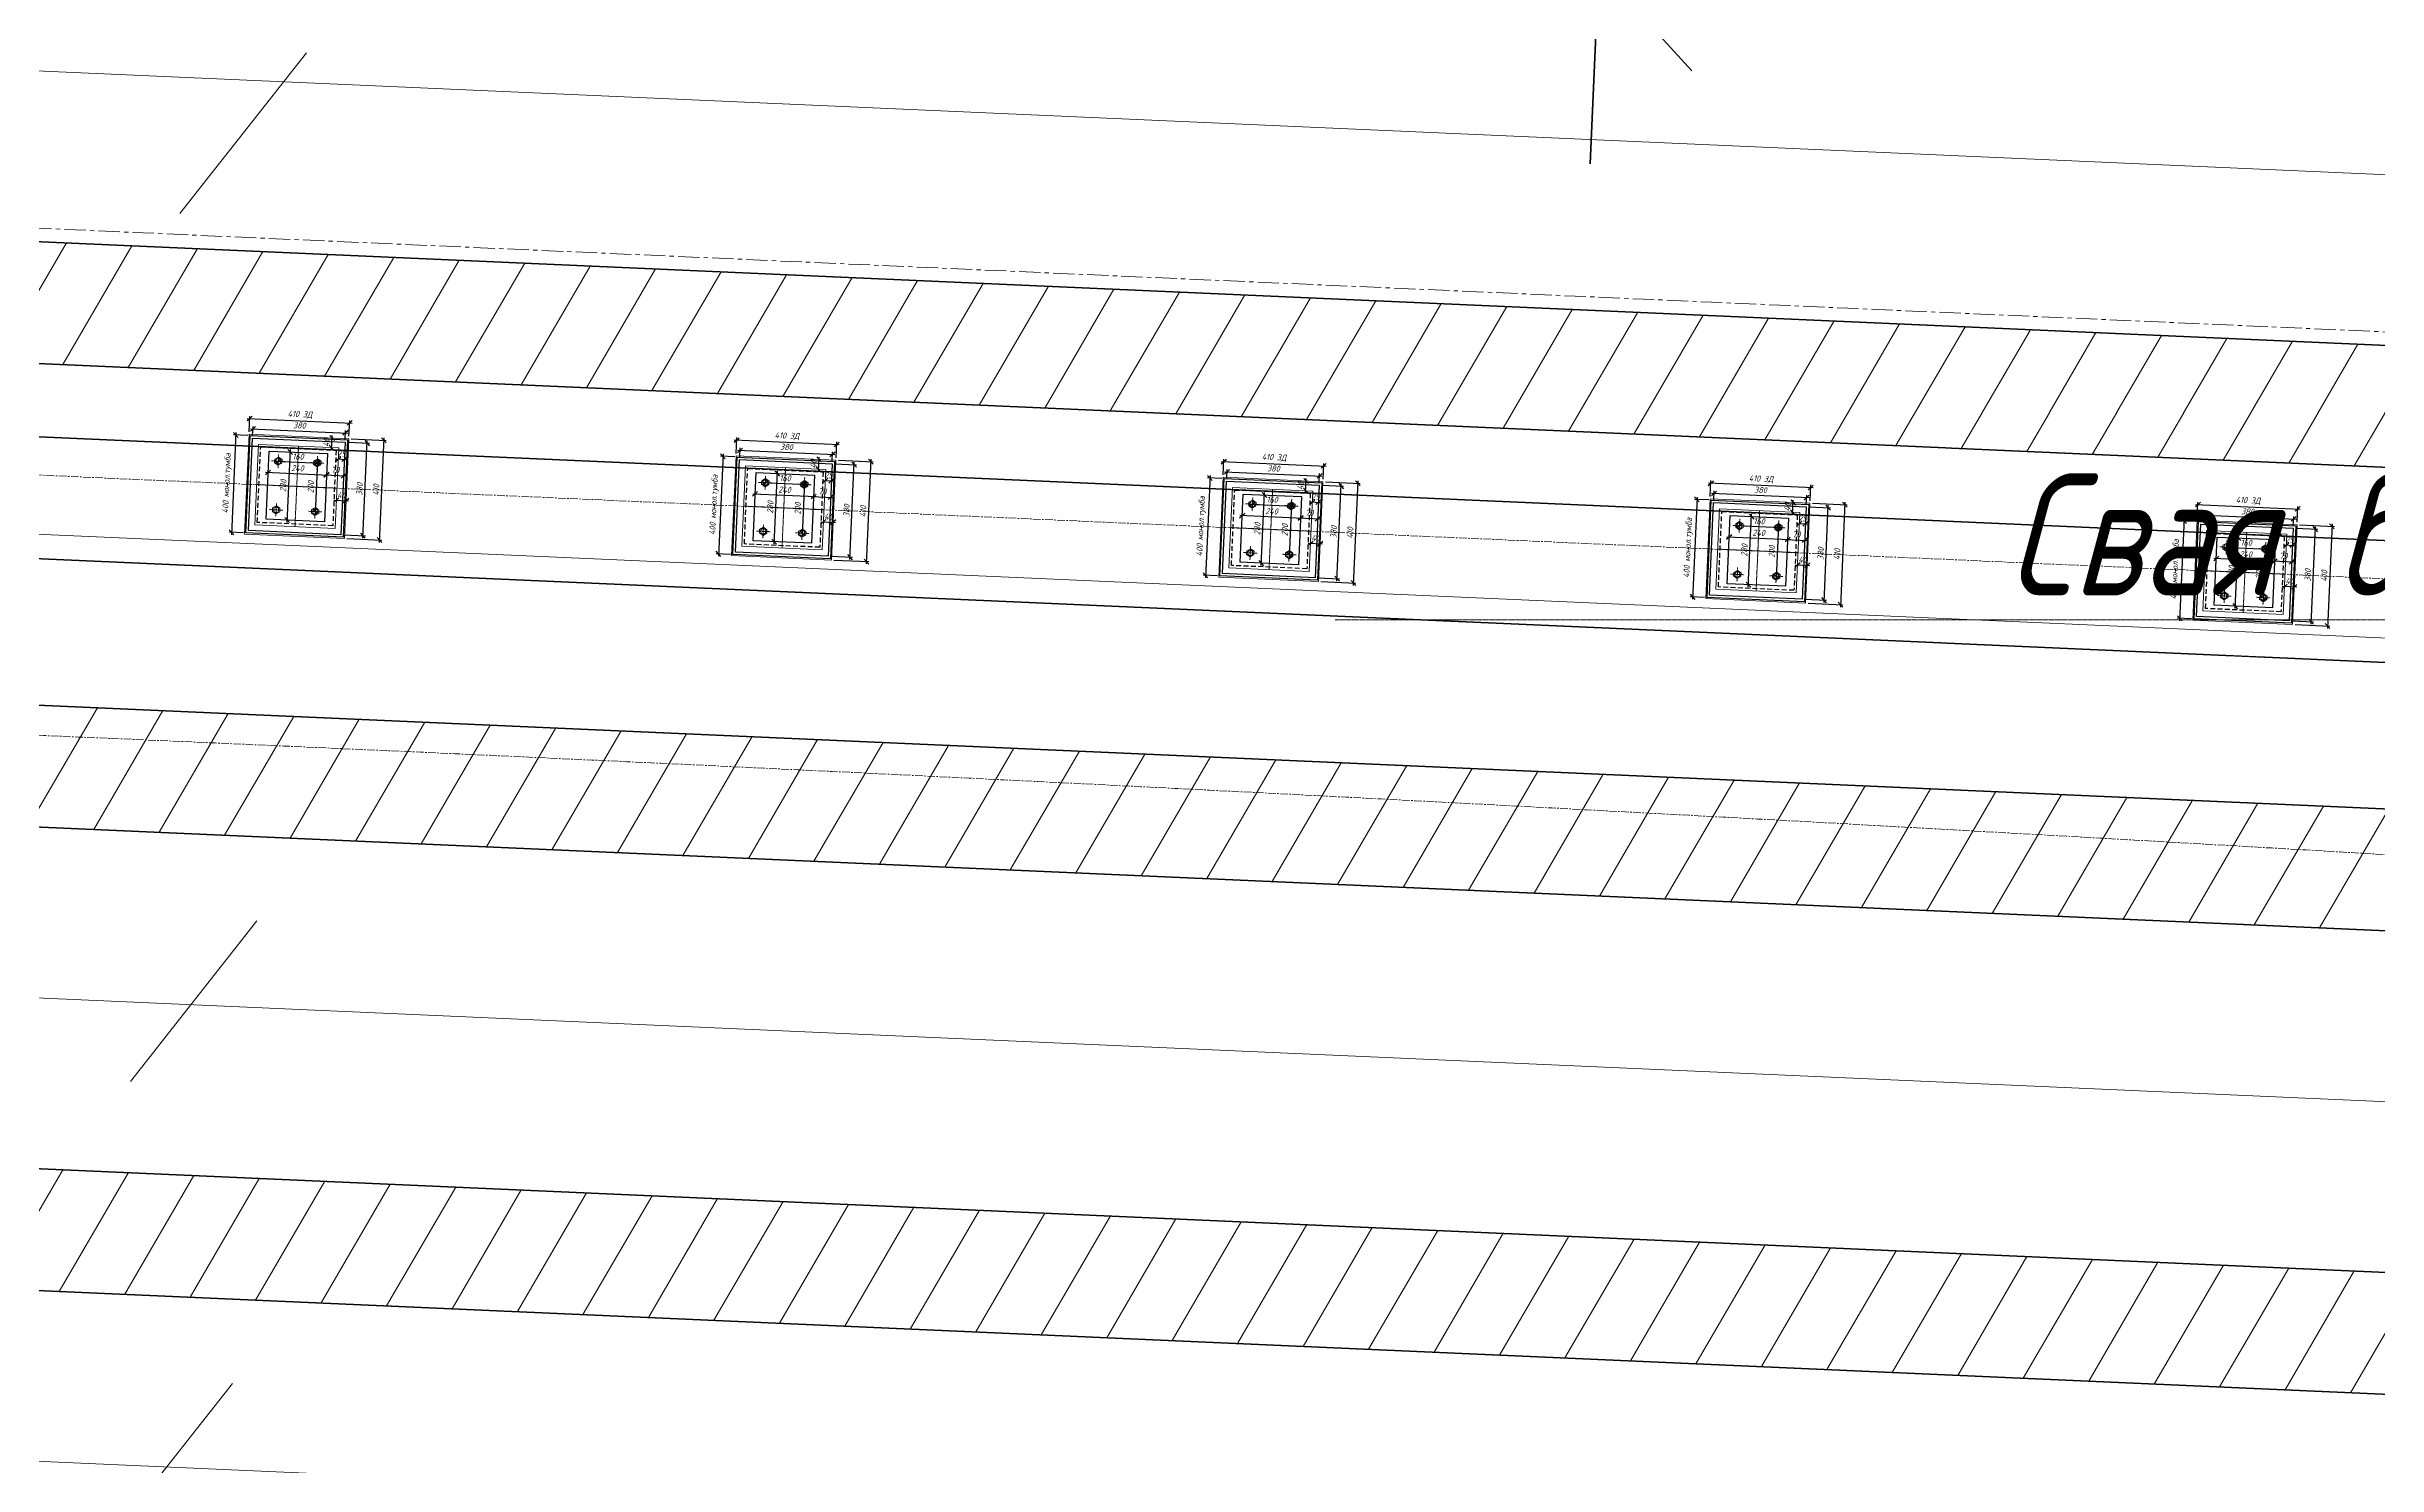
# Model space of a CAD drawing. Header units: millimetres. Extents: x 265754 to 14267433, y -6145605 to 2433772.
# Drawn here: x 7989024 to 7998586, y -575166 to -569344 of the extents above; entities that cross this region are included whole.
import ezdxf
from ezdxf import colors
from ezdxf.entities.mleader import LeaderData, LeaderLine
from ezdxf.math import Vec2, Vec3

# ---------------------------------------------------------------- set-up
doc = ezdxf.new("R2010")
doc.units = ezdxf.units.MM
for name, pattern in [('осевая', [2, 1.25, -0.25, 0.25, -0.25]), ('осеваяX2', [4, 2.5, -0.5, 0.5, -0.5]), ('Штриховая', [3, 2, -1])]:
    doc.linetypes.add(name, pattern=pattern)
for name, color, linetype, lineweight in [('1-Бетон', 106, 'Continuous', 35), ('Выноски', 3, 'Continuous', 15), ('ИС_Med', 7, 'Continuous', 35), ('ИС_Основная', 7, 'Continuous', 35), ('ИС_Ось', 3, 'осевая', 18), ('ИС_РЗМ', 3, 'Continuous', 18), ('ИС_Тон', 3, 'Continuous', 18), ('ИС_Штр', 3, 'Continuous', 9), ('МДП_Ось', 1, 'осеваяX2', 30)]:
    doc.layers.add(name, color=color, linetype=linetype, lineweight=lineweight)
doc.styles.add('0', font='isocpeur.ttf', dxfattribs={"width": 0.8, "oblique": 15})
doc.styles.add('ISOCPEUR', font='isocpeur.ttf', dxfattribs={"width": 0.8, "oblique": 15, "height": 2.5})
doc.dimstyles.new('М10', dxfattribs={"dimscale": 10, "dimtxt": 2.5, "dimasz": 2, "dimexe": 1, "dimexo": 1, "dimgap": 1, "dimtad": 1, "dimdec": 0, "dimtxsty": '0', "dimblk1": 'OBLIQUE', "dimblk2": 'OBLIQUE', "dimsah": 1, "dimcen": 2.5, "dimdle": 1, "dimclrd": 256, "dimclre": 256, "dimclrt": 256, "dimaunit": 1, "dimadec": 0, "dimazin": 0, "dimtfac": 0.75, "dimtdec": 0, "dimtmove": 1, "dimatfit": 2, "dimldrblk": 'OBLIQUE', "dimfxl": 1, "dimtolj": 1, "dimtzin": 0, "dimlwd": -1, "dimlwe": -1, "dimarcsym": 0})
doc.dimstyles.new('М400нов', dxfattribs={"dimscale": 400, "dimtxt": 2.5, "dimasz": 2, "dimexe": 1, "dimexo": 1, "dimgap": 0.8, "dimtad": 1, "dimdec": 0, "dimzin": 0, "dimdsep": 46, "dimtxsty": '0', "dimblk": 'OBLIQUE', "dimcen": 0.09, "dimdle": 1, "dimclrd": 256, "dimclre": 256, "dimclrt": 256, "dimadec": 4, "dimazin": 0, "dimtfac": 1, "dimtdec": 0, "dimtmove": 1, "dimatfit": 2, "dimfxl": 1, "dimtolj": 1, "dimtzin": 0, "dimlwd": -1, "dimarcsym": 0})

# ---------------------------------------------------------------- blocks, each defined once
blk = doc.blocks.new('_None')
blk = doc.blocks.new('болт БО')
at = {"layer": 'ИС_Тон', "linetype": 'осевая'}
for p, q in [((-27.8473755350301, 0.1288116181356145), (27.84737553503055, -0.1288116181353871)), ((-0.1288116180771794, -27.84737553508876), (0.1288116183113743, 27.84737553520426))]:
    blk.add_line(p, q, dxfattribs=at)
at = {"layer": 'ИС_Тон'}
blk.add_lwpolyline([(14.96664636836476, -7.295342044146537), (15.03303712032357, 7.157535470322273), (0.07648264958743312, 16.64982433590194), (-14.96664636713922, 7.295342045052394), (-15.03303711909848, -7.157535469416189), (-0.07648264836325325, -16.64982433522869)], close=True, dxfattribs=at)
blk.add_circle((1.168700691778213e-10, -4.547473508864641e-13), 11, dxfattribs=at)
blk = doc.blocks.new('_OBLIQUE')
at = {"color": 0, "linetype": 'ByBlock', "lineweight": -2}
blk.add_line((0.5000000000000001, 0.4999999999999999), (-0.5000000000000001, -0.4999999999999999), dxfattribs=at)
blk = doc.blocks.new('*D1599')
at = {"layer": 'Defpoints', "transparency": 16777216}
blk.add_line((-134.5914305062906, 114.4579756438034), (45.40856949368026, 114.4579756438034), dxfattribs=at)
at = {"layer": 'Defpoints', "color": 0, "transparency": 16777216}
for p in [(-124.5914305062906, 114.4579756996827), (35.40856949368026, 114.4579756438034), (35.40856949368026, 114.4579756438034)]:
    blk.add_point(p, dxfattribs=at)
at = {"layer": 'Defpoints', "transparency": 16777216, "xscale": 20, "yscale": 20, "zscale": 20, "rotation": 180}
blk.add_blockref('_OBLIQUE', (-124.5914305062906, 114.4579756438034), dxfattribs=at)
at = {"layer": 'Defpoints', "transparency": 16777216, "xscale": 20, "yscale": 20, "zscale": 20}
blk.add_blockref('_OBLIQUE', (35.40856949368026, 114.4579756438034), dxfattribs=at)
at = {"layer": 'Defpoints', "transparency": 16777216, "insert": (-44.59143050630519, 136.9579756438034), "char_height": 25, "attachment_point": 5, "style": '0'}
blk.add_mtext('\\A1;160', dxfattribs=at)
blk = doc.blocks.new('*D1600')
at = {"layer": 'Defpoints', "transparency": 16777216}
blk.add_line((35.40880478217147, 124.5088570149965), (35.40880478217152, -95.49114298541102), dxfattribs=at)
at = {"layer": 'Defpoints', "color": 0, "transparency": 16777216}
for p in [(35.40880476772146, 114.5088570149965), (35.40880478218607, -85.49114298541102), (35.40880478217152, -85.49114298541102)]:
    blk.add_point(p, dxfattribs=at)
at = {"layer": 'Defpoints', "transparency": 16777216, "xscale": 20, "yscale": 20, "zscale": 20}
for p, rotation in [((35.40880478217147, 114.5088570149965), 90), ((35.40880478217152, -85.49114298541102), 270)]:
    blk.add_blockref('_OBLIQUE', p, dxfattribs=dict(at, rotation=rotation))
at = {"layer": 'Defpoints', "transparency": 16777216, "insert": (12.90880478217149, 14.50885701479273), "char_height": 25, "attachment_point": 5, "rotation": 90, "style": '0'}
blk.add_mtext('\\A1;200', dxfattribs=at)
blk = doc.blocks.new('*D1606')
at = {"layer": 'Defpoints', "transparency": 16777216}
blk.add_line((-174.5911951646558, 66.70392627402907), (85.4088048353733, 66.70392627402907), dxfattribs=at)
at = {"layer": 'Defpoints', "color": 0, "transparency": 16777216}
for p in [(-164.5911951646558, 66.70392635790631), (75.4088048353733, 66.70392627402907), (75.4088048353733, 66.70392627402907)]:
    blk.add_point(p, dxfattribs=at)
at = {"layer": 'Defpoints', "transparency": 16777216, "xscale": 20, "yscale": 20, "zscale": 20, "rotation": 180}
blk.add_blockref('_OBLIQUE', (-164.5911951646558, 66.70392627402907), dxfattribs=at)
at = {"layer": 'Defpoints', "transparency": 16777216, "xscale": 20, "yscale": 20, "zscale": 20}
blk.add_blockref('_OBLIQUE', (75.4088048353733, 66.70392627402907), dxfattribs=at)
at = {"layer": 'Defpoints', "transparency": 16777216, "insert": (-44.59119516464125, 89.20392627402907), "char_height": 25, "attachment_point": 5, "style": '0'}
blk.add_mtext('\\A1;240', dxfattribs=at)
blk = doc.blocks.new('*D1607')
at = {"layer": 'Defpoints', "transparency": 16777216}
blk.add_line((-77.3507931118074, -135.4911429460045), (-77.35079311180748, 164.5088570539957), dxfattribs=at)
at = {"layer": 'Defpoints', "color": 0, "transparency": 16777216}
for p in [(-77.35079311186567, 154.5088570539957), (-77.35079311180746, 154.5088570539957), (-77.35079320965454, -125.4911429460045)]:
    blk.add_point(p, dxfattribs=at)
at = {"layer": 'Defpoints', "transparency": 16777216, "xscale": 20, "yscale": 20, "zscale": 20}
for p, rotation in [((-77.35079311180746, 154.5088570539957), 90), ((-77.3507931118074, -125.4911429460045), 270)]:
    blk.add_blockref('_OBLIQUE', p, dxfattribs=dict(at, rotation=rotation))
at = {"layer": 'Defpoints', "transparency": 16777216, "insert": (-99.85079311180742, 14.50885705399563), "char_height": 25, "attachment_point": 5, "rotation": 90, "style": '0'}
blk.add_mtext('\\A1;280', dxfattribs=at)
blk = doc.blocks.new('*D1608')
at = {"layer": 'Defpoints', "transparency": 16777216}
blk.add_line((65.4088048353733, 66.70392624961096), (155.4088048353442, 66.70392624961096), dxfattribs=at)
at = {"layer": 'Defpoints', "color": 0, "transparency": 16777216}
for p in [(75.4088048353733, 66.70392627402907), (145.4088048353442, 66.70392624961096), (145.4088048353442, 66.70392624961096)]:
    blk.add_point(p, dxfattribs=at)
at = {"layer": 'Defpoints', "transparency": 16777216, "xscale": 20, "yscale": 20, "zscale": 20, "rotation": 180}
blk.add_blockref('_OBLIQUE', (75.4088048353733, 66.70392624961096), dxfattribs=at)
at = {"layer": 'Defpoints', "transparency": 16777216, "xscale": 20, "yscale": 20, "zscale": 20}
blk.add_blockref('_OBLIQUE', (145.4088048353442, 66.70392624961096), dxfattribs=at)
at = {"layer": 'Defpoints', "transparency": 16777216, "insert": (110.4088048353588, 89.20392624961096), "char_height": 25, "attachment_point": 5, "style": '0'}
blk.add_mtext('\\A1;70', dxfattribs=at)
blk = doc.blocks.new('*D1609')
at = {"layer": 'Defpoints', "transparency": 16777216}
blk.add_line((110.4088048589765, 134.3160017424379), (155.408804858962, 134.3160017424379), dxfattribs=at)
at = {"layer": 'Defpoints', "color": 0, "transparency": 16777216}
for p in [(120.4088048589765, 134.3160017512273), (145.408804858962, 134.3160017424962), (145.408804858962, 134.3160017424379)]:
    blk.add_point(p, dxfattribs=at)
at = {"layer": 'Defpoints', "transparency": 16777216, "xscale": 20, "yscale": 20, "zscale": 20, "rotation": 180}
blk.add_blockref('_OBLIQUE', (120.4088048589765, 134.3160017424379), dxfattribs=at)
at = {"layer": 'Defpoints', "transparency": 16777216, "xscale": 20, "yscale": 20, "zscale": 20}
blk.add_blockref('_OBLIQUE', (145.408804858962, 134.3160017424379), dxfattribs=at)
at = {"layer": 'Defpoints', "transparency": 16777216, "insert": (132.9088048589474, 156.8160017468908), "char_height": 25, "attachment_point": 5, "style": '0'}
blk.add_mtext('\\A1;25', dxfattribs=at)
blk = doc.blocks.new('*D1610')
at = {"layer": 'Defpoints', "transparency": 16777216}
blk.add_line((110.408804799692, -35.3711190201866), (170.408804799692, -35.3711190201866), dxfattribs=at)
at = {"layer": 'Defpoints', "color": 0, "transparency": 16777216}
for p in [(120.408804799692, -35.37111900618766), (160.408804799692, -35.37111902015749), (160.408804799692, -35.3711190201866)]:
    blk.add_point(p, dxfattribs=at)
at = {"layer": 'Defpoints', "transparency": 16777216, "xscale": 20, "yscale": 20, "zscale": 20, "rotation": 180}
blk.add_blockref('_OBLIQUE', (120.408804799692, -35.3711190201866), dxfattribs=at)
at = {"layer": 'Defpoints', "transparency": 16777216, "xscale": 20, "yscale": 20, "zscale": 20}
blk.add_blockref('_OBLIQUE', (160.408804799692, -35.3711190201866), dxfattribs=at)
at = {"layer": 'Defpoints', "transparency": 16777216, "insert": (140.4088047996775, -12.87111901317257), "char_height": 25, "attachment_point": 5, "style": '0'}
blk.add_mtext('\\A1;40', dxfattribs=at)
blk = doc.blocks.new('*D1601')
at = {"layer": 'Defpoints', "transparency": 16777216}
for p, q in [((-249.5911951112794, 229.5088571141823), (-249.5911951112794, 294.3531216889678)), ((160.4088048887206, 229.5088569709333), (160.4088048887206, 294.3531216889678)), ((-259.5911951112794, 284.3531216889678), (170.4088048887206, 284.3531216889678))]:
    blk.add_line(p, q, dxfattribs=at)
at = {"layer": 'Defpoints', "color": 0, "transparency": 16777216}
for p in [(-249.5911951112794, 219.5088571141823), (160.4088048887206, 284.3531216889678), (160.4088048887206, 219.5088569709333)]:
    blk.add_point(p, dxfattribs=at)
at = {"layer": 'Defpoints', "transparency": 16777216, "xscale": 20, "yscale": 20, "zscale": 20, "rotation": 180}
blk.add_blockref('_OBLIQUE', (-249.5911951112794, 284.3531216889678), dxfattribs=at)
at = {"layer": 'Defpoints', "transparency": 16777216, "xscale": 20, "yscale": 20, "zscale": 20}
blk.add_blockref('_OBLIQUE', (160.4088048887206, 284.3531216889678), dxfattribs=at)
at = {"layer": 'Defpoints', "transparency": 16777216, "insert": (-44.59119511127938, 308.7281216889678), "char_height": 25, "attachment_point": 5, "style": '0'}
blk.add_mtext('\\A1;410 ЗД', dxfattribs=at)
blk = doc.blocks.new('*D1602')
at = {"layer": 'Defpoints', "transparency": 16777216}
for p, q in [((-244.5911951165035, 242.5192419534433), (155.4088048834819, 242.5192419534433)), ((-234.5911951165035, 214.5088571089145), (-234.5911951165035, 252.5192419534433)), ((145.4088048834819, 214.508856976172), (145.4088048834819, 252.5192419534433))]:
    blk.add_line(p, q, dxfattribs=at)
at = {"layer": 'Defpoints', "color": 0, "transparency": 16777216}
for p in [(-234.5911951165035, 204.5088571089145), (145.4088048834819, 242.5192419534433), (145.4088048834819, 204.508856976172)]:
    blk.add_point(p, dxfattribs=at)
at = {"layer": 'Defpoints', "transparency": 16777216, "xscale": 20, "yscale": 20, "zscale": 20, "rotation": 180}
blk.add_blockref('_OBLIQUE', (-234.5911951165035, 242.5192419534433), dxfattribs=at)
at = {"layer": 'Defpoints', "transparency": 16777216, "xscale": 20, "yscale": 20, "zscale": 20}
blk.add_blockref('_OBLIQUE', (145.4088048834819, 242.5192419534433), dxfattribs=at)
at = {"layer": 'Defpoints', "transparency": 16777216, "insert": (-44.59119511651079, 265.0192419534433), "char_height": 25, "attachment_point": 5, "style": '0'}
blk.add_mtext('\\A1;380', dxfattribs=at)
blk = doc.blocks.new('*D1603')
at = {"layer": 'Defpoints', "transparency": 16777216}
blk.add_line((91.22692856035431, 169.5088569950895), (91.2269285603543, 229.5088569951187), dxfattribs=at)
at = {"layer": 'Defpoints', "color": 0, "transparency": 16777216}
for p in [(91.22692856035431, 219.5088569951187), (91.22692856035431, 219.5088569951187), (91.22692854639902, 179.5088569950895)]:
    blk.add_point(p, dxfattribs=at)
at = {"layer": 'Defpoints', "transparency": 16777216, "xscale": 20, "yscale": 20, "zscale": 20}
for p, rotation in [((91.22692856035431, 219.5088569951187), 90), ((91.22692856035431, 179.5088569950895), 270)]:
    blk.add_blockref('_OBLIQUE', p, dxfattribs=dict(at, rotation=rotation))
at = {"layer": 'Defpoints', "transparency": 16777216, "insert": (68.72692855334026, 199.5088569951185), "char_height": 25, "attachment_point": 5, "rotation": 90, "style": '0'}
blk.add_mtext('\\A1;40', dxfattribs=at)
blk = doc.blocks.new('*D1604')
at = {"layer": 'Defpoints', "transparency": 16777216}
for p, q in [((155.408804883482, 204.5088569761721), (245.8727592602664, 204.5088569761721)), ((235.8727592602665, -185.4911430238281), (235.8727592602664, 214.5088569761721)), ((155.4088047507249, -175.4911430238281), (245.8727592602665, -175.4911430238281))]:
    blk.add_line(p, q, dxfattribs=at)
at = {"layer": 'Defpoints', "color": 0, "transparency": 16777216}
for p in [(145.408804883482, 204.5088569761721), (235.8727592602664, 204.5088569761721), (145.4088047507249, -175.4911430238281)]:
    blk.add_point(p, dxfattribs=at)
at = {"layer": 'Defpoints', "transparency": 16777216, "xscale": 20, "yscale": 20, "zscale": 20}
for p, rotation in [((235.8727592602664, 204.5088569761721), 90), ((235.8727592602665, -175.4911430238281), 270)]:
    blk.add_blockref('_OBLIQUE', p, dxfattribs=dict(at, rotation=rotation))
at = {"layer": 'Defpoints', "transparency": 16777216, "insert": (213.3727592602664, 14.50885697617193), "char_height": 25, "attachment_point": 5, "rotation": 90, "style": '0'}
blk.add_mtext('\\A1;380', dxfattribs=at)
blk = doc.blocks.new('*D1605')
at = {"layer": 'Defpoints', "transparency": 16777216}
for p, q in [((170.4088048887207, 219.5088569709334), (313.6341532355, 219.5088569709334)), ((303.6341532355, 229.5088569709334), (303.6341532355001, -200.4911430290668)), ((170.4088047455153, -190.4911430290668), (313.6341532355001, -190.4911430290668))]:
    blk.add_line(p, q, dxfattribs=at)
at = {"layer": 'Defpoints', "color": 0, "transparency": 16777216}
for p in [(160.4088048887207, 219.5088569709334), (160.4088047455153, -190.4911430290668), (303.6341532355001, -190.4911430290668)]:
    blk.add_point(p, dxfattribs=at)
at = {"layer": 'Defpoints', "transparency": 16777216, "xscale": 20, "yscale": 20, "zscale": 20}
for p, rotation in [((303.6341532355, 219.5088569709334), 90), ((303.6341532355001, -190.4911430290668), 270)]:
    blk.add_blockref('_OBLIQUE', p, dxfattribs=dict(at, rotation=rotation))
at = {"layer": 'Defpoints', "transparency": 16777216, "insert": (281.1341532355, 14.50885697093324), "char_height": 25, "attachment_point": 5, "rotation": 90, "style": '0'}
blk.add_mtext('\\A1;410', dxfattribs=at)
blk = doc.blocks.new('*D1598')
at = {"layer": 'Defpoints', "transparency": 16777216}
for p, q in [((-254.5911951130112, 214.5088571124071), (-313.4498259850955, 214.5088571124071)), ((-303.4498259850955, 224.5088571124071), (-303.4498259850953, -195.4911428875931)), ((-254.5911952527678, -185.4911428875931), (-313.4498259850953, -185.4911428875931))]:
    blk.add_line(p, q, dxfattribs=at)
at = {"layer": 'Defpoints', "color": 0, "transparency": 16777216}
for p in [(-244.5911951130112, 214.5088571124071), (-303.4498259850953, -185.4911428875931), (-244.5911952527678, -185.4911428875931)]:
    blk.add_point(p, dxfattribs=at)
at = {"layer": 'Defpoints', "transparency": 16777216, "xscale": 20, "yscale": 20, "zscale": 20}
for p, rotation in [((-303.4498259850955, 214.5088571124071), 90), ((-303.4498259850953, -185.4911428875931), 270)]:
    blk.add_blockref('_OBLIQUE', p, dxfattribs=dict(at, rotation=rotation))
at = {"layer": 'Defpoints', "transparency": 16777216, "insert": (-329.6998259850953, 14.50885711240708), "char_height": 25, "attachment_point": 5, "rotation": 90, "style": '0'}
blk.add_mtext('\\A1;400 монол.тумба', dxfattribs=at)
blk = doc.blocks.new('Б33')
at = {"layer": 'ИС_Med'}
blk.add_lwpolyline([(-15.08812343867604, -0.6870502139208838), (15.1118765613065, -0.6870502139209975), (15.1118765613065, 0.7129497860732954), (-15.08812343867604, 0.7129497860734091)], close=True, dxfattribs=at)
at = {"layer": 'ИС_Ось', "linetype": 'осевая', "ltscale": 25}
blk.add_lwpolyline([(-16.48812343867027, 0.01294978609064401), (16.51187656132973, 0.0129497860907577)], dxfattribs=at)
blk = doc.blocks.new('*D1777')
at = {"layer": '1-Бетон', "transparency": 16777216}
for p, q in [((7997807.822585851, -568268.4482172197), (7997915.047402538, -565842.8678496142)), ((7995405.231982951, -568726.9010392375), (7995440.562151152, -567927.6815579841)), ((7995398.612454004, -568876.6443538433), (7997807.822585851, -568268.4482172197)), ((7995391.992925055, -569026.3876684491), (7995405.231982951, -568726.9010392375)), ((7995391.992925055, -569026.3876684491), (7995405.231982951, -568726.9010392375)), ((7995391.992925055, -569026.3876684491), (7995356.662756856, -569825.6071497025))]:
    blk.add_line(p, q, dxfattribs=at)
at = {"layer": '1-Бетон', "lineweight": -2, "transparency": 16777216}
for p, q in [((7995742.876848725, -568741.8269140184), (7995804.841723578, -568744.5661233375)), ((7995729.637790829, -569041.3135432301), (7995791.602665682, -569044.0527525491))]:
    blk.add_line(p, q, dxfattribs=at)
at = {"layer": 'Defpoints', "color": 0, "transparency": 16777216}
for p in [(7995343.267108098, -568724.1618299184), (7995405.231982951, -568726.9010392375), (7995330.028050202, -569023.64845913)]:
    blk.add_point(p, dxfattribs=at)
at = {"layer": '1-Бетон', "transparency": 16777216, "xscale": 800, "yscale": 800, "zscale": 800}
for p, rotation in [((7995405.231982951, -568726.9010392375), 267.4688398631183), ((7995391.992925055, -569026.3876684491), 87.46883986311828)]:
    blk.add_blockref('_OBLIQUE', p, dxfattribs=dict(at, rotation=rotation))
at = {"layer": '1-Бетон', "transparency": 16777216, "insert": (7997042.235025911, -567019.4446110122), "char_height": 1000, "attachment_point": 5, "rotation": 87.46883986311826, "style": '0'}
blk.add_mtext('\\A1;300', dxfattribs=at)
blk = doc.blocks.new('*U1647')
at = {"layer": 'Defpoints'}
for points in [[(-244.5911951130111, 214.508857112407), (155.4088048870035, 214.5088569726795), (155.4088047472469, -185.4911430272914), (-244.5911952527676, -185.491142887593)], [(-164.5911951340095, 154.5088570844964), (75.40880486601964, 154.5088570006483), (75.40880476823077, -125.4911429993808), (-164.5911952317838, -125.4911429155036)]]:
    blk.add_lwpolyline(points, close=True, dxfattribs=at)
at = {"layer": 'Defpoints', "color": 1, "ltscale": 250}
blk.add_lwpolyline([(-234.5911951165035, 204.5088571089145), (145.4088048834819, 204.508856976172), (145.4088047507248, -175.491143023828), (-234.5911952492606, -175.4911428910855)], close=True, dxfattribs=at)
at = {"layer": 'Defpoints', "color": 1, "linetype": 'Штриховая', "ltscale": 10}
blk.add_lwpolyline([(-199.5911951287417, 169.50885709672), (110.4088048712438, 169.5088569883956), (110.4088047629339, -140.4911430116044), (-199.591195237037, -140.4911429033382)], close=True, dxfattribs=at)
at = {"layer": 'ИС_Тон'}
for points in [[(-249.5911951112794, 219.5088571141823), (160.4088048887206, 219.5088569709333), (160.4088047455152, -190.4911430290667), (-249.5911952544993, -190.4911428858177)], [(-209.5911951252783, 179.5088571001834), (120.4088048747217, 179.5088569849031), (120.4088047594996, -150.4911430150969), (-209.5911952405295, -150.4911428997875)]]:
    blk.add_lwpolyline(points, close=True, dxfattribs=at)
at = {"layer": 'ИС_Тон', "linetype": 'осевая'}
for points in [[(-44.59119512523466, 179.5088570425287), (-44.59119524054404, -150.4911429574713)], [(-209.5911951829039, 14.50885710015427), (120.4088048171252, 14.50885698493221)]]:
    blk.add_lwpolyline(points, dxfattribs=at)
at = {"layer": 'ИС_Тон'}
for p in [(-124.5911951480666, 114.5088570704975), (35.40880485190428, 114.508857014589), (-124.5911952179158, -85.49114292950253), (35.40880478205509, -85.49114298541099)]:
    blk.add_blockref('болт БО', p, dxfattribs=at)
at = {"layer": 'Defpoints'}
for base, p1, p2, angle, text, picture, middle in [((160.4088048887206, 284.3531216889678), (-249.5911951112794, 219.5088571141823), (160.4088048887206, 219.5088569709333), 359.9999999799897, '<> ЗД', '*D1601', (-44.59119511127938, 308.7281216889678)), ((-303.4498259850953, -185.4911428875931), (-244.5911951130111, 214.508857112407), (-244.5911952527676, -185.491142887593), 89.99999998082345, '<> монол.тумба', '*D1598', (-329.6998259850953, 14.50885711240708))]:
    dim = blk.add_linear_dim(base=base, p1=p1, p2=p2, angle=angle, text=text, dimstyle='М10', dxfattribs=at)
    dim.commit()
    dim.dimension.update_dxf_attribs({"geometry": picture, "text_midpoint": middle})
for base, p1, p2, angle, picture, middle in [((145.4088048834819, 242.5192419534433), (-234.5911951165035, 204.5088571089145), (145.4088048834819, 204.508856976172), 359.9999999799897, '*D1602', (-44.59119511651079, 265.0192419534433)), ((235.8727592602664, 204.5088569761721), (145.4088047507248, -175.491143023828), (145.4088048834819, 204.508856976172), 89.99999998082345, '*D1604', (213.3727592602664, 14.50885697617193)), ((303.6341532355001, -190.4911430290668), (160.4088048887206, 219.5088569709333), (160.4088047455152, -190.4911430290667), 89.99999998082345, '*D1605', (281.1341532355, 14.50885697093324)), ((75.40880483530026, 66.70392627406318), (-164.5911951646558, 66.70392635790631), (75.4088048353733, 66.70392627402907), 359.9999999799897, '*D1606', (-44.59119516464125, 89.20392627402907)), ((35.40856949368026, 114.4579756438034), (-124.5914305062906, 114.4579756996827), (35.40856949368026, 114.4579756438034), 359.9999999799897, '*D1599', (-44.59143050630519, 136.9579756438034)), ((-77.35079311180746, 154.5088570539957), (-77.35079320965451, -125.4911429460044), (-77.35079311186564, 154.5088570539956), 89.99999998082345, '*D1607', (-99.85079311180742, 14.50885705399563)), ((35.40880478217152, -85.49114298541102), (35.40880476772145, 114.5088570149965), (35.40880478218605, -85.49114298541099), 89.99999998082345, '*D1600', (12.90880478217149, 14.50885701479273)), ((145.4088048353442, 66.70392624961096), (75.4088048353733, 66.70392627402907), (145.4088048353442, 66.70392624961096), 359.9999999799897, '*D1608', (110.4088048353588, 89.20392624961096))]:
    dim = blk.add_linear_dim(base=base, p1=p1, p2=p2, angle=angle, dimstyle='М10', dxfattribs=at)
    dim.commit()
    dim.dimension.update_dxf_attribs({"geometry": picture, "text_midpoint": middle})
for base, p1, p2, angle, picture, middle, set_off in [((91.22692856031293, 219.5088569951265), (91.22692854635761, 179.5088569950973), (91.2269285603129, 219.5088569951264), 89.99999998082345, '*D1603', (91.22692855329888, 199.5088569951264), (-4.138200893066823e-11, 7.87281351222191e-12)), ((145.4088048589277, 134.3160017424127), (120.4088048589422, 134.3160017512021), (145.4088048589277, 134.3160017424709), 359.9999999799897, '*D1609', (132.9088048589131, 134.3160017468656), (-3.426237071835203e-11, -2.521005626476835e-11)), ((160.4088047996947, -35.3711190201999), (120.4088047996947, -35.37111900620096), (160.4088047996947, -35.3711190201708), 359.9999999799897, '*D1610', (140.4088047996801, -35.37111901318588), (2.657429831742775e-12, -1.330136001342908e-11))]:
    dim = blk.add_linear_dim(base=base, p1=p1, p2=p2, angle=angle, dimstyle='М10', dxfattribs=at)
    dim.commit()
    dim.dimension.update_dxf_attribs({"geometry": picture, "text_midpoint": middle, "dimtype": 128, "insert": set_off})
blk = doc.blocks.new('*U1637')
at = {"layer": 'ИС_Med', "color": 0, "linetype": 'ByBlock', "lineweight": -2, "transparency": 16777216}
for p in [(16000, 0), (18000, 0), (20000, 0), (22000, 0), (24000, 0)]:
    blk.add_blockref('*U1647', p, dxfattribs=at)
blk = doc.blocks.new('План Узловая')
at = {"layer": 'ИС_Штр'}
h = blk.add_hatch(dxfattribs=at)
h.set_pattern_fill('ANSI31', color=256, scale=75, angle=14.81052377493742)
h.set_pattern_definition([(59.81052377493728, (85496.85403659602, 12212.05901449226), (-205.8274345762676, 119.7438215556539), [])])
h.paths.add_polyline_path([(128291.8360990857, 7345.164608284715), (99868.40293871716, 8601.6463350259), (99846.35516370297, 8102.893789634225), (128269.7547439746, 6845.652432554052)])
at = {"layer": 'ИС_РЗМ'}
for p, q in [((115121.2066550257, 12553.80514084542), (114602.358220378, 11895.61866479577)), ((114917.6996182786, 8992.180762036238), (114398.8511836309, 8333.994285986584)), ((114817.6330100434, 7094.450041176984), (114298.7845753956, 6436.263565127389))]:
    blk.add_line(p, q, dxfattribs=at)
at = {"layer": 'ИС_Med', "xscale": 1000, "yscale": 1000, "zscale": 1000, "rotation": 357.468839864447}
blk.add_blockref('Б33', (114388.7263477058, 6745.628893257526), dxfattribs=at)
at = {"layer": 'Выноски'}
ml = blk.add_multileader_mtext('Standard', dxfattribs=at)
ml.set_content('Свая буронабивная L=18,0 м', color=256, style='ISOCPEUR')
ml.set_leader_properties(color=256)
ml.set_arrow_properties(name='NONE')
ml.build(insert=Vec2(0, 0))
ml.multileader.update_dxf_attribs({"text_left_attachment_type": 6, "text_right_attachment_type": 6, "dogleg_length": 2, "arrow_head_size": 300, "scale": 200})
ctx = ml.context
ctx.base_point, ctx.scale, ctx.char_height, ctx.arrow_head_size, ctx.landing_gap_size, ctx.plane_origin, ctx.plane_x_axis, ctx.plane_y_axis = Vec3(121972.6754959094, 10227.96350371837), 200, 500, 300, 125, Vec3(119363.2685108185, 15269.37917041779), Vec3(1, 2.842170943040402e-15), Vec3(-2.842170943040402e-15, 1)
ctx.left_attachment, ctx.right_attachment = 6, 6
notes = []
notes.append((ctx, [(1, (1, 1, 0), (127216.6500921249, 10227.96350371838), (-1, -2.842170943040401e-16), 100, [(0, [(128494.5123782158, 11136.649928689)], 0, [])])]))
ctx.mtext.insert, ctx.mtext.text_direction, ctx.mtext.rotation, ctx.mtext.width, ctx.mtext.flow_direction = Vec3(122097.6754963398, 10827.96350383759), Vec3(1, 2.842170943040402e-15), 2.842170943040402e-15, 5234.506095560953, 5
ctx.mtext.has_bg_fill, ctx.mtext.bg_color, ctx.mtext.bg_scale_factor, ctx.mtext.bg_transparency, ctx.mtext.use_window_bg_color = 1, -1023410167, 1.5, 0, 1
for ctx, leaders in notes:
    for number, flags, end, landing, length, lines in leaders:
        leader = LeaderData()
        leader.index, (leader.has_last_leader_line, leader.has_dogleg_vector, leader.attachment_direction) = number, flags
        leader.last_leader_point, leader.dogleg_vector, leader.dogleg_length = Vec3(end), Vec3(landing), length
        for number, points, colour, breaks in lines:
            line = LeaderLine()
            line.index, line.vertices, line.color, line.breaks = number, Vec3.list(points), colors.encode_raw_color(colour), breaks
            leader.lines.append(line)
        ctx.leaders.append(leader)
at = {"layer": 'ИС_Штр'}
h = blk.add_hatch(dxfattribs=at)
h.set_pattern_fill('ANSI31', color=256, scale=75, angle=14.81052377493742)
h.set_pattern_definition([(59.81052377493728, (84168.51652468782, 16074.49037409649), (-205.8274345762676, 119.7438215556539), [])])
h.paths.add_polyline_path([(126963.4985871775, 11207.59596788895), (98540.06542680901, 12464.07769463013), (98518.01765179483, 11965.3251492384), (126941.4172320665, 10708.08379215829)])
h = blk.add_hatch(dxfattribs=at)
h.set_pattern_fill('ANSI31', color=256, scale=75, angle=14.81052377493742)
h.set_pattern_definition([(59.81052377493729, (84832.68528064515, 14143.2746942942), (-205.8274345762676, 119.7438215556539), [])])
h.paths.add_polyline_path([(127627.6673431348, 9276.380288086599), (99204.23418276629, 10532.86201482784), (99182.18640775216, 10034.10946943617), (127605.5859880237, 8776.868112355995)])
for points in [[(98540.06542680901, 12464.07769463013), (98517.98407169787, 11964.56551889947), (126941.4172320664, 10708.08379215776), (126963.4985871775, 11207.59596788883), (98540.06542680896, 12464.07769462996), (98536.26996136911, 12378.21877925773)], [(99204.23418276629, 10532.86201482784), (99182.1528276552, 10033.34983909718), (127605.5859880237, 8776.86811235547), (127627.6673431348, 9276.380288086482), (99204.23418276629, 10532.86201482767), (99200.43871732644, 10447.00309945544)]]:
    blk.add_lwpolyline(points)
at = {"layer": 'ИС_Основная', "color": 4}
for points in [[(96704.35456621752, 11659.71603763808), (98239.47475644469, 11676.57173524657), (127734.1585569557, 10372.73447454476), (129404.9867154333, 10227.42899038305)], [(96778.07120293955, 11160.49531056714), (98231.17261333851, 11176.45043780887), (127701.4432764445, 9873.692380414694), (129496.6385873498, 9717.571164422785)]]:
    blk.add_lwpolyline(points, dxfattribs=at)
at = {"layer": 'ИС_Ось', "color": 2, "ltscale": 70}
blk.add_lwpolyline([(173931.7129789479, 6849.039083617754), (149371.8698393077, 9444.603008795479), (130020.4920928834, 11127.51773473344), (98253.98959370548, 12531.78264908266), (64862.4893262262, 12165.14228050676), (32547.79332327511, 10028.32257018071), (7530.781608725927, 7151.077740384062)], dxfattribs=at)
at = {"layer": 'ИС_Ось', "color": 6, "ltscale": 25}
blk.add_lwpolyline([(171555.2733744095, 5934.975673662382), (146486.6045495929, 8584.31394850259), (127723.4753012578, 10216.07097017171), (98237.186056184, 11519.53714314057), (96603.15199281904, 11501.5953661137), (64901.46091584879, 11153.50918825902), (63539.38876502629, 11063.44172736257), (34182.77758778178, 9122.226331550512), (11767.37588040758, 6559.854624605272), (6618.952659764327, 5831.793216555263)], dxfattribs=at)
blk.add_lwpolyline([(171938.7137536773, 4820.039046314196), (151544.5615984517, 6972.488849354908, 0.059768530447525), (7720.029646566836, 4924.088648953591)], format="xyb", dxfattribs=at)
at = {"layer": 'ИС_Тон', "color": 1}
blk.add_lwpolyline([(98540.06542680168, 12464.0776946306), (98517.98407169059, 11964.56551889982), (126941.4172320663, 10708.08379215759), (126963.4985871774, 11207.59596788895), (98540.06542680156, 12464.07769462955), (98517.98407169059, 11964.56551889994)], dxfattribs=at)
at = {"layer": 'ИС_Тон', "color": 6, "ltscale": 70}
for points in [[(171498.9306371038, 6098.804484876979), (146501.6572052492, 8740.597462894977), (127733.7478993334, 10372.77018774557), (98239.79292909795, 11676.57523053134), (96601.4282287499, 11658.58590289037), (64895.41492813086, 11310.45226680062), (63529.02971239609, 11220.09960309369), (34168.67450297053, 9278.63663194445), (11747.46516204055, 6715.601037012646), (6566.950308202533, 5983.001408492215)], [(171678.3661062302, 5577.056678460911), (146453.7188114378, 8242.87926419318), (127701.0326188374, 9873.728093561542), (98231.49078606052, 11176.4539331086), (96606.9179232376, 11158.61604054424), (64914.6696660858, 10810.63354533073), (63562.02032586816, 10721.18917082885), (34213.58878580894, 8780.514656167594), (11810.87509314559, 6219.593354186625), (6732.56289279426, 5501.446657100751)]]:
    blk.add_lwpolyline(points, dxfattribs=at)
at = {"layer": 'ИС_Med', "xscale": 1000, "yscale": 1000, "zscale": 1000, "rotation": 357.468839864447}
for p in [(112396.2200798311, 12539.27593279391), (113060.388835796, 10608.06025299133), (113724.5575917606, 8676.844573188806)]:
    blk.add_blockref('Б33', p, dxfattribs=at)
at = {"layer": 'ИС_Med', "rotation": 357.4704514859313}
blk.add_blockref('*U1637', (99141.04478656704, 11465.05953816476), dxfattribs=at)

msp = doc.modelspace()

# ---------------------------------------------------------------- linework, layer by layer
at = {"layer": 'МДП_Ось', "ltscale": 2, "flags": 128}
msp.add_lwpolyline([(7743020.992595687, -593330.2204492757), (7875995.041738242, -574045.6070504603, -0.06236864998936627), (8026972.342351574, -571109.4304036988), (8061759.606124713, -574780.1694094313, -0.0006835939129814829), (8066127.362766737, -575245.0831864031, -0.002050784183666171), (8070537.541818458, -575738.9143342129, -0.003417982021346757), (8074983.556319313, -576286.0585162179, -0.004785192664712867), (8079461.395765371, -576911.853947053, -0.006152421236037466), (8083965.726884553, -577642.1325494951, -0.007519673090427893), (8088489.448947108, -578503.0991005858, -0.008886952884495987), (8093023.240716463, -579521.1606231682, -0.01025426574051438), (8097555.105289772, -580722.6930873792, -0.1601430922746665), (8153134.948824895, -618559.8595920985, -0.01025426574051387), (8155916.350471443, -622338.4808565069, -0.008886952884495774), (8158525.636952834, -626183.3919233608, -0.007519673090428102), (8160985.074264622, -630076.525973689, -0.006152421236038218), (8163315.813701455, -633999.5298304628, -0.004785192664712388), (8165539.632439391, -637936.190375684, -0.003417982021346684), (8167678.608705627, -641872.0755668599, -0.002050784183666186), (8169754.846329005, -645794.1650306806, -0.0006835937965662782), (8171790.238388119, -649690.4788107921), (8184758.34710405, -674570.3202971127, 0.0006835937965661736), (8186775.97906046, -678432.6448135038, 0.002050784183666182), (8188793.496882007, -682243.8104068494, 0.003417982021347047), (8190832.591155495, -685995.9048459451, 0.004785192664713083), (8192912.373744836, -689677.5889339225, 0.006152421236038548), (8195050.799434346, -693276.8982754163, 0.00751967309042816), (8197264.460967481, -696780.9847788508, 0.008886952884496306), (8199568.362145425, -700175.8956863796, 0.01025426574051302), (8201975.664321106, -703446.3966451403, 0.2138723582029345), (8268493.021574076, -739259.4261616273, 0.01025426574051402), (8272545.094665596, -739468.4388355437, 0.008886952884494025), (8276647.583610649, -739522.8925601612, 0.007519673090428092), (8280791.538415405, -739441.9096317345, 0.006152421236037237), (8284973.570544253, -739245.6967650175, 0.004785192664712761), (8289192.088392084, -738955.1790515168, 0.003417982021346697), (8293446.987903847, -738591.9321772363, 0.002050784183666441), (8297739.323941261, -738178.1536178559, 0.0006835938547737822), (8302070.963949747, -737736.6645410234), (8315444.089647659, -736361.3322489178)], format="xyb", dxfattribs=at)

# ---------------------------------------------------------------- next in the draw order: block references
at = {"layer": 'ИС_Ось', "color": 4, "ltscale": 0.05}
msp.add_blockref('План Узловая', (7874968.788125941, -581924.4700561167), dxfattribs=at)

# ---------------------------------------------------------------- next in the draw order: dimensions: what is measured, and where the dimension line sits
at = {"layer": '1-Бетон'}
dim = msp.add_aligned_dim(p1=(7995330.028050204, -569023.6484591301), p2=(7995343.2671081, -568724.1618299185), distance=-62.02538982592132, dimstyle='М400нов', dxfattribs=at)
dim.commit()
dim.dimension.update_dxf_attribs({"geometry": '*D1777', "text_midpoint": (7997002.754684847, -567912.5470023137)})

# ---------------------------------------------------------------- next in the draw order: leaders
at = {"layer": 'Выноски'}
ml = msp.add_multileader_mtext('Standard', dxfattribs=at)
ml.set_content('Ось водоотводных и дренажных устройств', color=256, style='ISOCPEUR')
ml.set_leader_properties(color=256)
ml.set_arrow_properties(name='NONE')
ml.build(insert=Vec2(0, 0))
ml.multileader.update_dxf_attribs({"text_left_attachment_type": 6, "text_right_attachment_type": 6, "dogleg_length": 2, "arrow_head_size": 250, "scale": 100})
ctx = ml.context
ctx.base_point, ctx.scale, ctx.char_height, ctx.arrow_head_size, ctx.landing_gap_size, ctx.plane_origin = Vec3(8256536.252706932, -570947.6594328076), 100, 250, 250, 62.5, Vec3(8253915.463094323, -571173.0906499944)
ctx.left_attachment, ctx.right_attachment, ctx.text_align_type = 6, 6, 2
notes = []
notes.append((ctx, [(1, (1, 1, 0), (8256485.742992328, -570947.6594328076), (1, 0), 50.50971460339497, [(0, [(8255682.925426409, -571241.1824739672)], 0, [])])]))
ctx.mtext.insert, ctx.mtext.width, ctx.mtext.alignment, ctx.mtext.flow_direction = Vec3(8259385.74000504, -570622.6594328076), 2879.73446051986, 3, 5
for ctx, leaders in notes:
    for number, flags, end, landing, length, lines in leaders:
        leader = LeaderData()
        leader.index, (leader.has_last_leader_line, leader.has_dogleg_vector, leader.attachment_direction) = number, flags
        leader.last_leader_point, leader.dogleg_vector, leader.dogleg_length = Vec3(end), Vec3(landing), length
        for number, points, colour, breaks in lines:
            line = LeaderLine()
            line.index, line.vertices, line.color, line.breaks = number, Vec3.list(points), colors.encode_raw_color(colour), breaks
            leader.lines.append(line)
        ctx.leaders.append(leader)

doc.saveas('drawing.dxf')
